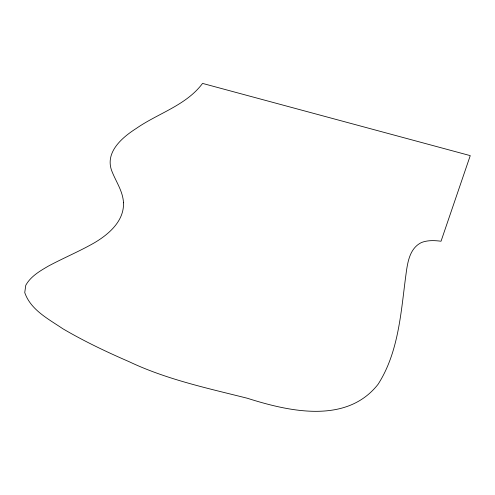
<?xml version="1.0" encoding="UTF-8"?>
<svg xmlns="http://www.w3.org/2000/svg" width="495" height="495" viewBox="0 0 495 495"><rect width="100%" height="100%" fill="white"/><g stroke="black" fill="none" stroke-linecap="round" stroke-linejoin="round"><path stroke-width="0.74" d="M123.49 202.777C124.22 220.993 108.826 234.253 94.502 242.729C79.54 251.324 63.564 257.938 48.368 266.1C39.804 271.093 30.721 276.34 25.771 285.299L24.75 292.588C30.702 309.988 48.491 319.009 62.797 328.723C84.082 341.241 106.413 351.84 129.047 361.653C166.629 379.498 207.287 388.167 247.339 398.252C289.123 411.562 346.556 424.45 378.075 384.287C398.159 352.997 400.802 314.288 405.454 278.326C407.249 265.592 408.307 248.954 421.418 242.544C427.643 240.1 434.517 240.403 441.039 241.226L470.25 155.634L202.554 83.408C186.194 105.392 158.109 113.244 136.28 128.434C122.587 137.165 105.317 151.612 111.412 169.921C115.385 180.892 122.896 190.748 123.49 202.777"/></g></svg>
